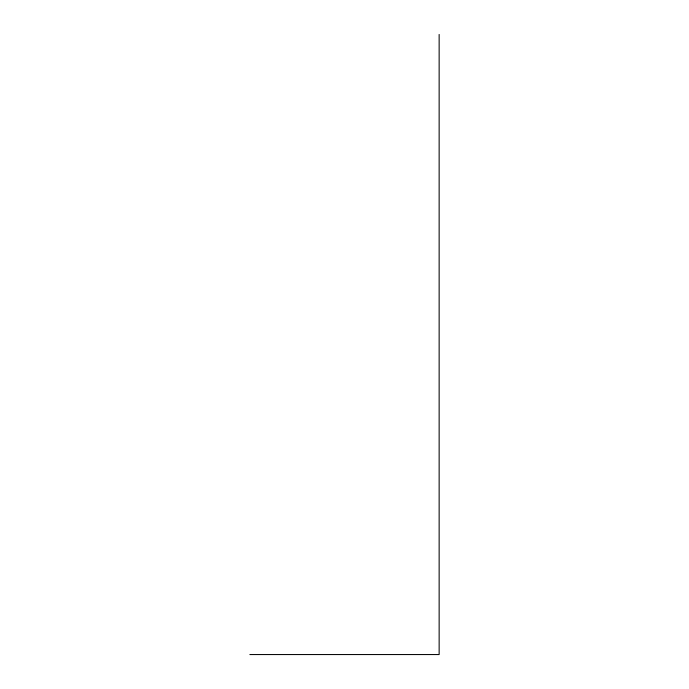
<?xml version="1.0" encoding="UTF-8"?>
<svg xmlns="http://www.w3.org/2000/svg" width="689" height="689" viewBox="0 0 689 689"><rect width="100%" height="100%" fill="white"/><g stroke="black" fill="none" stroke-linecap="round" stroke-linejoin="round"><path stroke-width="1.03" d="M249.857 654.55L439.143 654.55L439.143 34.45"/></g></svg>
